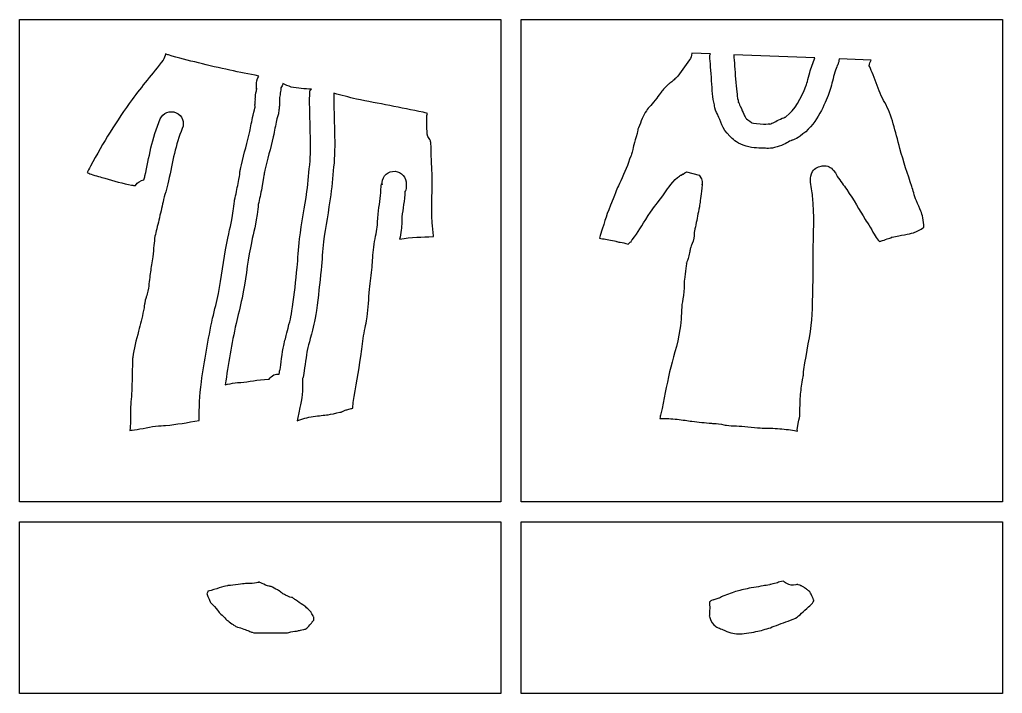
# Model space of a CAD drawing. Header units: millimetres. Extents: x -1461 to -1025, y 571 to 3922.
# Drawn here: x -1421 to -1225, y 3787.4 to 3921.9 of the extents above; entities that cross this region are included whole.
import ezdxf

# ---------------------------------------------------------------- set-up
doc = ezdxf.new("R2010")
doc.units = ezdxf.units.MM
doc.layers.add('Calque_1', color=7, linetype='CONTINUOUS')

msp = doc.modelspace()

# ---------------------------------------------------------------- linework, layer by layer
at = {"layer": 'Calque_1', "color": 5}
for points in [[(-1421.0135, 3921.90343), (-1325.0132, 3921.90343), (-1325.0132, 3825.64521), (-1421.0135, 3825.64521)], [(-1321.0134, 3921.90343), (-1225.0136, 3921.90343), (-1225.0136, 3825.64521), (-1321.0134, 3825.64521)], [(-1421.0135, 3821.64494), (-1325.0132, 3821.64494), (-1325.0132, 3787.39535), (-1421.0135, 3787.39535)], [(-1321.0134, 3821.64494), (-1225.0136, 3821.64494), (-1225.0136, 3787.39535), (-1321.0134, 3787.39535)]]:
    msp.add_lwpolyline(points, close=True, dxfattribs=at)
at = {"layer": 'Calque_1', "color": 7}
for points in [[(-1391.9383, 3915.05042), (-1391.9473, 3915.05055)], [(-1283.2445, 3915.04446), (-1286.9582, 3915.18371)], [(-1262.4088, 3914.2608), (-1278.6001, 3914.86951)], [(-1287.3851, 3913.84787), (-1289.7622, 3910.62688)], [(-1251.1782, 3913.83833), (-1257.584, 3914.07915)], [(-1368.5131, 3909.14856), (-1368.511, 3909.14858)], [(-1290.3048, 3910.0946), (-1290.3638, 3910.0522)], [(-1358.3457, 3907.20481), (-1358.3442, 3907.20451)], [(-1374.0529, 3904.39529), (-1374.0519, 3904.41179)], [(-1288.005, 3891.53994), (-1285.4547, 3890.84127), (-1285.0145, 3890.10695), (-1284.8842, 3889.60723)], [(-1284.8697, 3888.97062), (-1284.8817, 3888.90962)], [(-1288.024, 3873.28343), (-1288.014, 3873.31443), (-1288.014, 3873.31443)], [(-1376.8884, 3849.45664), (-1376.8879, 3849.45664)], [(-1379.5505, 3808.8939), (-1379.5509, 3808.8939), (-1379.5619, 3808.8919)], [(-1373.3411, 3809.59322), (-1373.3421, 3809.59322), (-1373.3421, 3809.59322), (-1373.3431, 3809.59322), (-1373.3411, 3809.59284)], [(-1373.0875, 3809.55192), (-1373.0879, 3809.55192)], [(-1371.0854, 3808.8023), (-1371.0974, 3808.8083)], [(-1272.6955, 3808.861), (-1272.7415, 3808.853)], [(-1268.7157, 3809.7757), (-1268.7045, 3809.77531)], [(-1369.8851, 3808.19302), (-1369.8855, 3808.19302)], [(-1368.6299, 3807.37087), (-1368.6304, 3807.37087)], [(-1366.6187, 3806.50576), (-1366.6357, 3806.52336)], [(-1281.5131, 3806.43092), (-1281.5461, 3806.41952)], [(-1283.4365, 3805.65252), (-1283.4365, 3805.60032)], [(-1282.3331, 3806.14668), (-1282.3521, 3806.13968)], [(-1362.4901, 3802.83737), (-1362.5031, 3802.85747)], [(-1362.4481, 3802.78017), (-1362.4581, 3802.78517)], [(-1283.4575, 3802.8154), (-1283.4575, 3802.7865)], [(-1283.4355, 3803.12294), (-1283.4455, 3803.10894)], [(-1283.3845, 3804.32287), (-1283.3845, 3804.26807)], [(-1373.2172, 3799.4646), (-1369.958, 3799.4646), (-1368.3292, 3799.4646)]]:
    msp.add_lwpolyline(points, dxfattribs=at)
for points in [[(-1277.6502, 3905.39929)], [(-1297.6821, 3900.14587), (-1297.6721, 3900.18407), (-1297.6821, 3900.14587)]]:
    msp.add_lwpolyline(points, close=True, dxfattribs=at)
for points in [[(-1391.9473, 3915.05055), (-1391.985462, 3914.607175), (-1392.146145, 3914.183141), (-1392.4114, 3913.82582)], [(-1391.3119, 3914.84474), (-1391.5215, 3914.91164), (-1391.732, 3914.97371), (-1391.9383, 3915.05042)], [(-1385.3376, 3913.27481), (-1387.3299, 3913.79416), (-1389.3699, 3914.14577), (-1391.3119, 3914.84474)], [(-1286.9582, 3915.18371), (-1286.964329, 3914.705859), (-1287.112976, 3914.240717), (-1287.3851, 3913.84787)], [(-1283.3819, 3914.56232), (-1283.353057, 3914.727389), (-1283.307006, 3914.888984), (-1283.2445, 3915.04446)], [(-1283.0057, 3909.71197), (-1283.1405, 3911.56836), (-1283.262, 3913.52118), (-1283.3819, 3914.56232)], [(-1278.6001, 3914.86951), (-1278.4585, 3913.55657), (-1278.3498, 3911.78698), (-1278.2244, 3910.05999)], [(-1263.4263, 3911.3297), (-1263.1662, 3912.29988), (-1262.8082, 3913.29079), (-1262.4088, 3914.2608)], [(-1392.4114, 3913.82582), (-1394.5142, 3911.07843), (-1396.6836, 3908.56969), (-1398.5805, 3905.95911)], [(-1379.0796, 3911.81806), (-1381.1758, 3912.25835), (-1383.2647, 3912.73524), (-1385.3376, 3913.27481)], [(-1257.8481, 3912.90867), (-1258.064, 3912.49772), (-1258.4656, 3911.27594), (-1258.7845, 3910.08662)], [(-1257.584, 3914.07915), (-1257.571508, 3913.672922), (-1257.662381, 3913.270175), (-1257.8481, 3912.90867)], [(-1251.5518, 3912.67768), (-1251.529258, 3913.090274), (-1251.400572, 3913.490059), (-1251.1782, 3913.83833)], [(-1250.1871, 3909.29236), (-1250.7361, 3910.7306), (-1251.3109, 3912.20805), (-1251.5518, 3912.67768)], [(-1373.3415, 3910.64655), (-1375.2541, 3911.03714), (-1377.1722, 3911.40174), (-1379.0796, 3911.81806)], [(-1373.7797, 3908.97327), (-1373.7697, 3909.36421), (-1373.7357, 3909.95631), (-1373.3415, 3910.64655)], [(-1289.7622, 3910.62688), (-1289.913647, 3910.42176), (-1290.09681, 3910.242081), (-1290.3048, 3910.0946)], [(-1264.1942, 3908.60171), (-1264.1082, 3908.81159), (-1263.7645, 3910.06803), (-1263.4263, 3911.3297)], [(-1373.7267, 3908.14283), (-1373.7947, 3907.79851), (-1373.7937, 3908.17763), (-1373.7797, 3908.97327)], [(-1368.94, 3908.29282), (-1368.93, 3908.01818), (-1368.93, 3907.68967), (-1369.027, 3907.21071)], [(-1368.511, 3909.14858), (-1368.595083, 3908.837413), (-1368.740985, 3908.546371), (-1368.94, 3908.29282)], [(-1366.8734, 3908.45248), (-1367.4314, 3908.65226), (-1367.9703, 3908.90557), (-1368.5131, 3909.14856)], [(-1362.7956, 3907.99204), (-1364.1638, 3908.07444), (-1365.5332, 3908.14235), (-1366.8734, 3908.45248)], [(-1291.5973, 3909.02332), (-1291.756, 3908.87909), (-1292.0312, 3908.59509), (-1292.4262, 3908.20942)], [(-1291.3094, 3909.18662), (-1291.4268, 3909.09952), (-1291.4989, 3909.07848), (-1291.5973, 3909.02332)], [(-1290.3638, 3910.0522), (-1290.4882, 3909.89341), (-1290.7281, 3909.6183), (-1291.3094, 3909.18662)], [(-1282.4466, 3904.92053), (-1282.7944, 3906.26172), (-1282.8709, 3907.85559), (-1283.0057, 3909.71197)], [(-1278.2244, 3910.05999), (-1278.0926, 3908.24561), (-1277.8683, 3906.36508), (-1277.8063, 3906.12586)], [(-1268.1469, 3902.54006), (-1266.3869, 3903.79501), (-1265.121, 3906.33794), (-1264.1942, 3908.60171)], [(-1258.7845, 3910.08662), (-1259.1033, 3908.8973), (-1259.3281, 3907.80353), (-1259.7462, 3906.78243)], [(-1248.4818, 3905.34686), (-1249.142, 3906.47276), (-1249.638, 3907.85413), (-1250.1871, 3909.29236)], [(-1373.9949, 3905.8639), (-1374.0049, 3905.9569), (-1374.0269, 3906.00222), (-1373.9949, 3906.34139)], [(-1373.9949, 3906.34139), (-1373.9389, 3906.97895), (-1373.8345, 3907.59832), (-1373.7267, 3908.14283)], [(-1369.027, 3907.21071), (-1369.102, 3906.82967), (-1369.1632, 3906.41453), (-1369.2006, 3906.06143)], [(-1363.0985, 3893.71178), (-1362.7958, 3897.00357), (-1363.3013, 3903.56048), (-1363.1475, 3907.66545)], [(-1363.1475, 3907.66545), (-1363.041411, 3907.785802), (-1362.923521, 3907.895212), (-1362.7956, 3907.99204)], [(-1358.3442, 3907.20451), (-1358.4442, 3903.70248), (-1357.9345, 3897.4243), (-1358.3162, 3893.27203)], [(-1353.8281, 3906.04674), (-1355.3407, 3906.40632), (-1356.8427, 3906.80745), (-1358.3457, 3907.20481)], [(-1292.4262, 3908.20942), (-1292.8552, 3907.7905), (-1293.2635, 3907.13298), (-1293.9579, 3906.21987)], [(-1259.7462, 3906.78243), (-1260.7261, 3904.3888), (-1262.165, 3900.90574), (-1265.3546, 3898.63151)], [(-1398.5805, 3905.95911), (-1401.6859, 3901.68539), (-1404.3577, 3897.34861), (-1406.8777, 3892.6731)], [(-1374.4715, 3902.82743), (-1374.265, 3903.73299), (-1374.0696, 3904.24277), (-1374.0529, 3904.39529)], [(-1374.0649, 3904.60868), (-1374.0759, 3904.74127), (-1374.0749, 3904.81824), (-1374.0749, 3904.8898)], [(-1374.0749, 3904.8898), (-1374.0739, 3905.0329), (-1374.0649, 3905.14363), (-1374.0569, 3905.28564)], [(-1374.0519, 3904.41179), (-1374.0619, 3904.48869), (-1374.0619, 3904.55709), (-1374.0649, 3904.60868)], [(-1374.0569, 3905.28564), (-1374.0329, 3905.63661), (-1374.0149, 3905.71899), (-1373.9949, 3905.8639)], [(-1369.2176, 3904.70131), (-1369.2276, 3904.42875), (-1369.2476, 3904.25896), (-1369.2896, 3903.87242)], [(-1369.1746, 3905.34933), (-1369.1886, 3905.0958), (-1369.2026, 3905.07505), (-1369.2176, 3904.92507)], [(-1369.2176, 3904.92507), (-1369.2176, 3904.83497), (-1369.2076, 3904.75277), (-1369.2176, 3904.70131)], [(-1369.2006, 3906.06143), (-1369.1776, 3905.94694), (-1369.1536, 3905.71148), (-1369.1746, 3905.34933)], [(-1340.5504, 3903.41021), (-1344.9626, 3904.35769), (-1349.4092, 3905.13295), (-1353.8281, 3906.04674)], [(-1293.9579, 3906.21987), (-1294.8183, 3905.08831), (-1295.6073, 3904.34337), (-1296.0099, 3903.7208)], [(-1282.1965, 3903.83739), (-1282.4517, 3904.56374), (-1282.4548, 3904.95193), (-1282.4466, 3904.92053)], [(-1277.8063, 3906.12586), (-1277.6911, 3905.68156), (-1277.6477, 3905.44704), (-1277.6502, 3905.39929)], [(-1277.6502, 3905.39929), (-1277.6692, 3905.43079), (-1277.6782, 3905.44289), (-1277.6732, 3905.42879)], [(-1277.6732, 3905.42879), (-1277.6592, 3905.38799), (-1277.6512, 3905.38029), (-1277.6502, 3905.39929)], [(-1277.6502, 3905.39929), (-1277.5982, 3905.31169), (-1277.4632, 3905.05264), (-1277.2771, 3904.62621)], [(-1277.2771, 3904.62621), (-1276.6804, 3903.25842), (-1276.4657, 3902.50815), (-1276.0302, 3902.08321)], [(-1245.4504, 3896.15983), (-1246.4002, 3899.60682), (-1247.0167, 3902.84831), (-1248.4818, 3905.34686)], [(-1392.9705, 3902.07099), (-1392.442923, 3903.28692), (-1391.029546, 3903.844959), (-1389.8136, 3903.31742)], [(-1389.8136, 3903.31742), (-1388.597676, 3902.789831), (-1388.039651, 3901.376451), (-1388.5672, 3900.16051)], [(-1375.0936, 3899.5837), (-1374.8873, 3900.50042), (-1374.7521, 3901.59635), (-1374.4715, 3902.82743)], [(-1369.2896, 3903.87242), (-1369.4108, 3902.76774), (-1369.726, 3902.08895), (-1369.8007, 3901.76144)], [(-1339.6584, 3903.18697), (-1339.9547, 3903.26977), (-1340.2575, 3903.33882), (-1340.5504, 3903.41021)], [(-1339.814, 3901.00881), (-1339.825, 3901.86537), (-1339.824, 3902.91336), (-1339.813, 3902.73894)], [(-1339.813, 3902.73894), (-1339.776375, 3902.893018), (-1339.724589, 3903.043093), (-1339.6584, 3903.18697)], [(-1296.0099, 3903.7208), (-1296.5886, 3902.82612), (-1297.0725, 3901.62176), (-1297.6114, 3900.2993)], [(-1281.6709, 3902.7062), (-1281.7019, 3902.776), (-1281.9464, 3903.12514), (-1282.1965, 3903.83739)], [(-1279.3765, 3898.64701), (-1280.9249, 3900.1579), (-1281.3076, 3901.87323), (-1281.6709, 3902.7062)], [(-1269.2632, 3902.06206), (-1268.7703, 3902.29799), (-1268.3571, 3902.41756), (-1268.303, 3902.43671)], [(-1268.303, 3902.43671), (-1268.249, 3902.45591), (-1268.371, 3902.38011), (-1268.1469, 3902.54006)], [(-1396.0138, 3890.73938), (-1395.2249, 3894.31398), (-1394.6454, 3898.20972), (-1392.9705, 3902.07099)], [(-1369.8007, 3901.76144), (-1370.0085, 3900.84953), (-1370.1429, 3899.75716), (-1370.4192, 3898.52959)], [(-1339.755, 3899.7014), (-1339.797, 3900.1422), (-1339.809, 3900.58053), (-1339.814, 3901.00881)], [(-1276.0302, 3902.08321), (-1275.9472, 3902.00181), (-1274.7083, 3901.20127), (-1275.0039, 3901.31168)], [(-1275.0039, 3901.31168), (-1274.8201, 3901.24298), (-1273.4845, 3901.05524), (-1272.6609, 3901.04142)], [(-1272.6609, 3901.04142), (-1272.0155, 3901.03062), (-1271.1715, 3901.13002), (-1271.3891, 3901.06212)], [(-1271.3891, 3901.06212), (-1270.8682, 3901.22466), (-1270.2022, 3901.61246), (-1269.2632, 3902.06206)], [(-1388.5672, 3900.16051), (-1389.9226, 3897.03568), (-1390.493, 3893.47997), (-1391.3262, 3889.70482)], [(-1376.7809, 3892.88437), (-1376.2441, 3895.24902), (-1375.5762, 3897.43999), (-1375.0936, 3899.5837)], [(-1370.4192, 3898.52959), (-1370.9537, 3896.1551), (-1371.623, 3893.96096), (-1372.1085, 3891.82199)], [(-1339.2341, 3897.94336), (-1339.903, 3898.99084), (-1339.7129, 3899.26057), (-1339.755, 3899.7014)], [(-1297.8721, 3899.17431), (-1298.0947, 3898.27813), (-1298.3583, 3897.52198), (-1298.5216, 3896.89538)], [(-1297.6814, 3900.14583), (-1297.6914, 3900.09183), (-1297.7394, 3899.70713), (-1297.8721, 3899.17431)], [(-1297.6114, 3900.2993), (-1297.6684, 3900.15867), (-1297.6774, 3900.14779), (-1297.6814, 3900.14583)], [(-1276.6774, 3896.81457), (-1278.1479, 3897.36387), (-1278.7555, 3898.04107), (-1279.3765, 3898.64701)], [(-1265.3546, 3898.63151), (-1265.8315, 3898.29149), (-1266.3559, 3898.03152), (-1266.6961, 3897.91114)], [(-1339.0806, 3897.73614), (-1339.1346, 3897.80964), (-1339.1586, 3897.82524), (-1339.2341, 3897.94336)], [(-1338.9524, 3896.63027), (-1339.0284, 3897.26605), (-1339.0514, 3897.52158), (-1339.0806, 3897.73614)], [(-1338.8994, 3893.8971), (-1338.9534, 3895.07674), (-1338.8814, 3896.037), (-1338.9524, 3896.63027)], [(-1298.5216, 3896.89538), (-1298.5736, 3896.69596), (-1298.6156, 3896.20731), (-1298.8224, 3895.47273)], [(-1272.7356, 3896.24199), (-1273.7972, 3896.25979), (-1275.1869, 3896.25779), (-1276.6774, 3896.81457)], [(-1269.9533, 3896.4797), (-1271.2809, 3896.0654), (-1272.1936, 3896.23286), (-1272.7356, 3896.24199)], [(-1267.1845, 3897.73182), (-1267.8185, 3897.42828), (-1268.7043, 3896.86948), (-1269.9533, 3896.4797)], [(-1266.6961, 3897.91114), (-1267.0364, 3897.79078), (-1267.0092, 3897.81574), (-1267.1845, 3897.73182)], [(-1299.1319, 3894.66399), (-1299.7137, 3892.90742), (-1300.2965, 3891.41408), (-1301.1189, 3889.71185)], [(-1298.8224, 3895.47273), (-1299.0026, 3894.83232), (-1299.1597, 3894.58014), (-1299.1319, 3894.66399)], [(-1243.0795, 3888.6223), (-1243.8824, 3891.07264), (-1244.7332, 3893.55702), (-1245.4504, 3896.15983)], [(-1406.8777, 3892.6731), (-1407.1877, 3892.09788), (-1407.4177, 3891.69547), (-1407.5634, 3891.38377)], [(-1377.0398, 3891.75627), (-1377.0238, 3891.82147), (-1376.9608, 3892.09352), (-1376.7809, 3892.88437)], [(-1363.7181, 3887.55815), (-1363.4578, 3889.54463), (-1363.2913, 3891.61515), (-1363.0985, 3893.71178)], [(-1358.3162, 3893.27203), (-1358.5055, 3891.21352), (-1358.6755, 3889.08256), (-1358.957, 3886.93443)], [(-1338.7568, 3891.18719), (-1338.7758, 3892.00599), (-1338.8548, 3892.90825), (-1338.8994, 3893.8971)], [(-1262.8481, 3891.59012), (-1262.4148, 3892.23846), (-1261.5528, 3892.66098), (-1260.9417, 3892.71253)], [(-1260.9417, 3892.71253), (-1259.7195, 3892.81562), (-1259.277, 3892.48964), (-1258.6612, 3891.76272)], [(-1407.5634, 3891.38377), (-1407.3225, 3891.27577), (-1407.0892, 3891.16683), (-1406.7542, 3891.05098)], [(-1406.7542, 3891.05098), (-1405.7985, 3890.72056), (-1404.7285, 3890.45213), (-1404.0314, 3890.24638)], [(-1396.2334, 3889.90274), (-1396.1654, 3890.16472), (-1396.0694, 3890.48714), (-1396.0138, 3890.73938)], [(-1377.4428, 3889.16423), (-1377.215, 3890.401), (-1377.1177, 3890.98748), (-1377.0708, 3891.29537)], [(-1377.0708, 3891.29537), (-1377.0708, 3891.48111), (-1377.0608, 3891.66749), (-1377.0608, 3891.67777)], [(-1377.0608, 3891.67777), (-1377.0508, 3891.72557), (-1377.0508, 3891.72207), (-1377.0498, 3891.72787)], [(-1377.0498, 3891.72787), (-1377.0398, 3891.75117), (-1377.0498, 3891.74817), (-1377.0398, 3891.75627)], [(-1372.2938, 3890.77916), (-1372.3548, 3890.35839), (-1372.4758, 3889.65541), (-1372.7264, 3888.29507)], [(-1372.2408, 3891.24683), (-1372.2408, 3890.99084), (-1372.2718, 3890.93277), (-1372.2938, 3890.77916)], [(-1372.1085, 3891.82199), (-1372.1975, 3891.42936), (-1372.1985, 3891.43135), (-1372.2408, 3891.24683)], [(-1348.7137, 3888.93429), (-1348.877322, 3890.249353), (-1347.944114, 3891.448148), (-1346.6291, 3891.61216)], [(-1346.6291, 3891.61216), (-1345.313837, 3891.776098), (-1344.114695, 3890.842796), (-1343.9507, 3889.52754)], [(-1338.7138, 3881.34851), (-1338.9343, 3884.82368), (-1338.6848, 3888.08655), (-1338.7568, 3891.18719)], [(-1290.2741, 3889.97208), (-1289.6167, 3890.67462), (-1289.1011, 3890.85145), (-1289.0612, 3890.87797)], [(-1289.0612, 3890.87797), (-1288.6717, 3891.13697), (-1288.5718, 3891.1938), (-1288.7574, 3891.04953)], [(-1288.931, 3890.88882), (-1288.6415, 3891.09236), (-1288.005, 3891.53994), (-1288.005, 3891.53994)], [(-1288.7574, 3891.04953), (-1288.8334, 3890.99013), (-1288.869, 3890.94392), (-1288.931, 3890.88882)], [(-1263.2852, 3889.9096), (-1263.3112, 3890.33169), (-1263.2852, 3890.9418), (-1262.8481, 3891.59012)], [(-1258.6612, 3891.76272), (-1258.063, 3891.05644), (-1257.9027, 3890.6314), (-1257.9435, 3890.56227)], [(-1404.0314, 3890.24638), (-1402.2316, 3889.71514), (-1400.42, 3889.20999), (-1398.6772, 3888.86455)], [(-1398.6772, 3888.86455), (-1398.3744, 3888.80455), (-1398.17, 3888.82375), (-1397.9248, 3888.82115)], [(-1397.9248, 3888.82115), (-1397.546124, 3889.411505), (-1396.928156, 3889.806674), (-1396.2334, 3889.90274)], [(-1391.3262, 3889.70482), (-1391.6664, 3888.16327), (-1392.1166, 3886.79796), (-1392.4171, 3885.54641)], [(-1378.1296, 3885.88433), (-1377.8893, 3887.0339), (-1377.6348, 3888.12234), (-1377.4428, 3889.16423)], [(-1348.9644, 3887.87389), (-1348.9134, 3889.20514), (-1348.7769, 3889.44143), (-1348.7137, 3888.93429)], [(-1343.9507, 3889.52754), (-1343.7604, 3887.99994), (-1344.1802, 3887.36599), (-1344.1677, 3887.68992)], [(-1301.1189, 3889.71185), (-1301.9366, 3888.0193), (-1301.8403, 3888.23703), (-1302.6676, 3886.11671)], [(-1292.9349, 3886.48546), (-1292.0689, 3887.64635), (-1291.622, 3888.53174), (-1290.2741, 3889.97208)], [(-1284.8817, 3888.90962), (-1284.9107, 3887.95465), (-1285.0722, 3887.19979), (-1285.1432, 3886.66738)], [(-1284.8842, 3889.60723), (-1284.8842, 3889.60721), (-1284.8712, 3889.50117), (-1284.8692, 3889.47339)], [(-1284.8587, 3889.30809), (-1284.8587, 3889.16398), (-1284.8797, 3889.06875), (-1284.8837, 3888.93447)], [(-1284.8837, 3888.93447), (-1284.8737, 3888.98107), (-1284.8707, 3889.01807), (-1284.8697, 3889.03472)], [(-1284.8697, 3889.03472), (-1284.8697, 3889.00942), (-1284.8707, 3889.00402), (-1284.8697, 3888.97062)], [(-1284.8692, 3889.47339), (-1284.8592, 3889.41789), (-1284.8592, 3889.39759), (-1284.8592, 3889.38039)], [(-1284.8592, 3889.38039), (-1284.8586, 3889.34599), (-1284.8584, 3889.33629), (-1284.8592, 3889.32819)], [(-1284.8592, 3889.32819), (-1284.8587, 3889.31179), (-1284.8588, 3889.31009), (-1284.8587, 3889.30809)], [(-1262.8568, 3886.61523), (-1262.9843, 3887.55531), (-1263.2068, 3888.6429), (-1263.2852, 3889.9096)], [(-1257.9435, 3890.56227), (-1257.9315, 3890.54657), (-1257.9335, 3890.55047), (-1257.9205, 3890.53337)], [(-1257.9205, 3890.53337), (-1257.2821, 3889.70145), (-1256.6532, 3888.8407), (-1256.056, 3887.97745)], [(-1372.7264, 3888.29507), (-1372.9396, 3887.13717), (-1373.1934, 3886.04779), (-1373.4136, 3885.00173)], [(-1365.1862, 3878.121), (-1364.7826, 3881.41582), (-1364.114, 3884.53689), (-1363.7181, 3887.55815)], [(-1358.957, 3886.93443), (-1359.3864, 3883.65748), (-1360.0499, 3880.54997), (-1360.4189, 3877.53759)], [(-1349.5292, 3883.0871), (-1349.3215, 3884.88868), (-1349.0192, 3886.44691), (-1348.9644, 3887.87389)], [(-1344.1677, 3887.68992), (-1344.2417, 3885.76774), (-1344.583, 3884.08601), (-1344.7615, 3882.53778)], [(-1256.056, 3887.97745), (-1254.6542, 3885.95141), (-1253.5319, 3883.90265), (-1252.3714, 3882.00624)], [(-1242.1571, 3885.72119), (-1242.6407, 3886.91352), (-1242.7941, 3887.75131), (-1243.0795, 3888.6223)], [(-1392.4171, 3885.54641), (-1392.6964, 3884.383), (-1392.9427, 3883.15872), (-1393.2351, 3881.89134)], [(-1378.3972, 3883.71857), (-1378.3082, 3884.27933), (-1378.2529, 3884.93571), (-1378.1636, 3885.67917)], [(-1378.1636, 3885.67917), (-1378.155236, 3885.748016), (-1378.143892, 3885.816467), (-1378.1296, 3885.88433)], [(-1373.4136, 3885.00173), (-1373.4836, 3884.40019), (-1373.5397, 3883.72683), (-1373.6601, 3882.96723)], [(-1302.6676, 3886.11671), (-1304.1165, 3882.40343), (-1304.0443, 3882.61009), (-1305.2163, 3878.81121)], [(-1295.6412, 3882.7844), (-1294.2646, 3884.90426), (-1294.4913, 3884.39916), (-1292.9349, 3886.48546)], [(-1285.1432, 3886.66738), (-1285.3474, 3885.13522), (-1285.3072, 3885.19436), (-1285.6331, 3883.54819)], [(-1262.6569, 3883.50069), (-1262.6979, 3884.48811), (-1262.7858, 3885.52842), (-1262.8568, 3886.61523)], [(-1241.2543, 3883.6779), (-1241.5235, 3884.28797), (-1241.8479, 3884.95915), (-1242.1571, 3885.72119)], [(-1379.6994, 3877.2585), (-1379.093, 3880.32219), (-1378.8381, 3880.93873), (-1378.3972, 3883.71857)], [(-1373.6601, 3882.96723), (-1374.1286, 3880.01394), (-1374.4143, 3879.25515), (-1374.9939, 3876.32681)], [(-1349.6785, 3880.46504), (-1349.6065, 3881.03333), (-1349.6645, 3881.91651), (-1349.5292, 3883.0871)], [(-1298.8415, 3877.95834), (-1297.5099, 3879.63902), (-1297.1074, 3880.52659), (-1295.6412, 3882.7844)], [(-1285.6331, 3883.54819), (-1285.8591, 3882.4067), (-1286.092, 3881.25534), (-1286.3364, 3880.10654)], [(-1262.6989, 3878.48239), (-1262.6659, 3881.08162), (-1262.5554, 3881.07649), (-1262.6569, 3883.50069)], [(-1240.6409, 3880.40782), (-1240.816, 3881.80539), (-1240.9452, 3882.97731), (-1241.2543, 3883.6779)], [(-1393.2351, 3881.89134), (-1393.5163, 3880.67266), (-1393.8366, 3879.60215), (-1394.0211, 3878.64038)], [(-1344.7615, 3882.53778), (-1344.8295, 3881.95051), (-1344.7615, 3881.04757), (-1344.9165, 3879.86043)], [(-1338.4668, 3878.75125), (-1338.5098, 3879.63916), (-1338.6627, 3880.54383), (-1338.7138, 3881.34851)], [(-1252.3714, 3882.00624), (-1252.1241, 3881.60209), (-1251.7601, 3881.10321), (-1251.3772, 3880.45026)], [(-1350.3901, 3876.4596), (-1350.1999, 3878.06026), (-1349.8159, 3879.38288), (-1349.6785, 3880.46504)], [(-1344.9165, 3879.86043), (-1344.9995, 3879.20724), (-1345.1134, 3878.61179), (-1345.2266, 3878.04917)], [(-1286.4811, 3879.48074), (-1286.4521, 3879.30992), (-1286.4141, 3878.95435), (-1286.5581, 3878.26066)], [(-1286.3364, 3880.10654), (-1286.3864, 3879.86995), (-1286.4334, 3879.68192), (-1286.4811, 3879.48074)], [(-1251.3772, 3880.45026), (-1250.5133, 3878.97705), (-1250.2009, 3878.27023), (-1249.5044, 3877.60082)], [(-1246.9635, 3878.44876), (-1245.18, 3878.92411), (-1243.6988, 3879.01492), (-1242.7384, 3879.35827)], [(-1242.7384, 3879.35827), (-1242.093, 3879.58906), (-1241.3785, 3879.9753), (-1240.6409, 3880.40782)], [(-1394.0211, 3878.64038), (-1394.2307, 3877.54798), (-1394.2559, 3876.14457), (-1394.4619, 3874.56207)], [(-1381.3619, 3867.22138), (-1380.7195, 3870.39852), (-1380.39, 3873.77), (-1379.6994, 3877.2585)], [(-1365.6725, 3872.42419), (-1365.4828, 3874.16817), (-1365.4348, 3876.09213), (-1365.1862, 3878.121)], [(-1360.4189, 3877.53759), (-1360.6297, 3875.81791), (-1360.6798, 3873.915), (-1360.8985, 3871.90486)], [(-1345.2266, 3878.04917), (-1342.8864, 3878.51266), (-1340.6638, 3878.48171), (-1338.6306, 3878.57782)], [(-1338.6306, 3878.57782), (-1338.5666, 3878.58182), (-1338.5272, 3878.58282), (-1338.4668, 3878.58382)], [(-1338.4668, 3878.58382), (-1338.4668, 3878.65432), (-1338.4568, 3878.67762), (-1338.4668, 3878.75125)], [(-1305.2163, 3878.81121), (-1305.2763, 3878.617), (-1305.3205, 3878.44933), (-1305.3791, 3878.25982)], [(-1305.3791, 3878.25982), (-1304.5602, 3878.13378), (-1303.7518, 3878.0262), (-1302.7943, 3877.83143)], [(-1302.7943, 3877.83143), (-1302.1651, 3877.70347), (-1301.8783, 3877.57477), (-1301.9018, 3877.57976)], [(-1301.9018, 3877.57976), (-1301.5624, 3877.50596), (-1301.418, 3877.48806), (-1301.4073, 3877.48626)], [(-1301.4073, 3877.48626), (-1301.3963, 3877.48426), (-1301.5284, 3877.50086), (-1301.2341, 3877.47826)], [(-1301.2341, 3877.47826), (-1300.7135, 3877.43806), (-1300.3574, 3877.29792), (-1299.6751, 3877.04624)], [(-1299.6751, 3877.04624), (-1299.3072, 3877.419), (-1299.076, 3877.60693), (-1299.1288, 3877.49531)], [(-1299.1288, 3877.49531), (-1299.050921, 3877.660059), (-1298.954533, 3877.815403), (-1298.8415, 3877.95834)], [(-1286.5581, 3878.26066), (-1286.7455, 3877.35835), (-1287.0267, 3876.87705), (-1287.0738, 3876.73)], [(-1262.7399, 3872.19595), (-1262.7189, 3874.26712), (-1262.7259, 3876.36318), (-1262.6989, 3878.48239)], [(-1249.5044, 3877.60082), (-1249.3129, 3877.66522), (-1249.1522, 3877.71861), (-1248.9494, 3877.78686)], [(-1248.9494, 3877.78686), (-1248.5012, 3877.93774), (-1248.0511, 3878.08962), (-1247.7066, 3878.20544)], [(-1247.7066, 3878.20544), (-1247.5344, 3878.26334), (-1247.3887, 3878.31221), (-1247.2813, 3878.34806)], [(-1247.1475, 3878.39246), (-1247.1115, 3878.40436), (-1247.2819, 3878.36386), (-1246.9635, 3878.44876)], [(-1247.2813, 3878.34806), (-1247.2273, 3878.36596), (-1247.1833, 3878.38056), (-1247.1475, 3878.39246)], [(-1374.9939, 3876.32681), (-1375.6238, 3873.14484), (-1375.9537, 3869.76579), (-1376.6605, 3866.27006)], [(-1350.7301, 3872.46708), (-1350.6071, 3873.67285), (-1350.5616, 3875.01621), (-1350.3901, 3876.4596)], [(-1287.3121, 3875.74919), (-1287.3611, 3875.50134), (-1287.4305, 3875.21821), (-1287.555, 3874.757)], [(-1287.2661, 3876.10369), (-1287.2791, 3875.97998), (-1287.2831, 3875.89657), (-1287.3121, 3875.74919)], [(-1287.0738, 3876.73), (-1287.1956, 3876.35022), (-1287.2533, 3876.1516), (-1287.2661, 3876.10369)], [(-1394.4619, 3874.56207), (-1394.6059, 3873.45567), (-1394.8035, 3872.4571), (-1394.9291, 3871.54882)], [(-1288.0076, 3873.31471), (-1288.0076, 3873.24961), (-1288.1411, 3872.39174), (-1288.2262, 3871.70344)], [(-1288.014, 3873.31443), (-1288.0136, 3873.32503), (-1288.014, 3873.31943), (-1288.024, 3873.28343)], [(-1287.555, 3874.757), (-1287.7626, 3873.98735), (-1287.9574, 3873.52427), (-1288.0076, 3873.31471)], [(-1394.9291, 3871.54882), (-1395.0635, 3870.57615), (-1395.1472, 3869.4777), (-1395.3451, 3868.2777)], [(-1366.5707, 3864.59159), (-1366.1864, 3867.1032), (-1365.9637, 3869.74728), (-1365.6725, 3872.42419)], [(-1360.8985, 3871.90486), (-1361.1809, 3869.30891), (-1361.4056, 3866.59686), (-1361.8235, 3863.86556)], [(-1351.2169, 3868.07407), (-1351.0648, 3869.58431), (-1350.8753, 3871.04511), (-1350.7301, 3872.46708)], [(-1288.2262, 3871.70344), (-1288.3252, 3870.90305), (-1288.4264, 3870.0124), (-1288.451, 3869.73457)], [(-1263.0246, 3862.00174), (-1262.8171, 3864.40439), (-1262.7658, 3869.68977), (-1262.7399, 3872.19595)], [(-1288.451, 3869.73457), (-1288.492, 3869.27503), (-1288.441, 3868.5572), (-1288.537, 3867.59723)], [(-1395.3451, 3868.2777), (-1395.4953, 3867.36631), (-1395.6525, 3866.83285), (-1395.7487, 3866.56773)], [(-1382.521, 3862.27595), (-1382.1357, 3864.03575), (-1381.6759, 3865.66805), (-1381.3619, 3867.22138)], [(-1351.6986, 3862.5943), (-1351.4955, 3864.31517), (-1351.4108, 3866.14929), (-1351.2169, 3868.07407)], [(-1288.537, 3867.59723), (-1288.6404, 3866.52334), (-1288.8436, 3865.68409), (-1288.9075, 3865.05113)], [(-1396.0778, 3865.32646), (-1396.1268, 3865.10128), (-1396.1478, 3864.59468), (-1396.3031, 3863.83559)], [(-1395.7487, 3866.56773), (-1395.8447, 3866.30262), (-1395.8683, 3866.28828), (-1396.0778, 3865.32646)], [(-1376.6605, 3866.27006), (-1377.0226, 3864.47912), (-1377.4911, 3862.82286), (-1377.8356, 3861.2497)], [(-1396.3031, 3863.83559), (-1396.6006, 3862.38025), (-1396.978, 3861.01736), (-1397.3021, 3859.71853)], [(-1367.7106, 3859.39243), (-1367.0271, 3862.13381), (-1366.9424, 3862.16223), (-1366.5707, 3864.59159)], [(-1361.8235, 3863.86556), (-1362.2133, 3861.3183), (-1362.3875, 3860.89358), (-1363.0513, 3858.23128)], [(-1288.9075, 3865.05113), (-1289.0541, 3863.60112), (-1289.0327, 3861.93331), (-1289.3168, 3860.06332)], [(-1384.7746, 3849.58938), (-1384.1707, 3853.80381), (-1383.4398, 3858.07942), (-1382.521, 3862.27595)], [(-1377.8356, 3861.2497), (-1378.7151, 3857.23306), (-1379.4216, 3853.10515), (-1380.0101, 3849.01117)], [(-1352.4257, 3858.75784), (-1352.193, 3860.29282), (-1351.8217, 3861.55097), (-1351.6986, 3862.5943)], [(-1264.5899, 3852.08452), (-1264.0649, 3855.56237), (-1263.2962, 3858.85617), (-1263.0246, 3862.00174)], [(-1397.3021, 3859.71853), (-1397.7623, 3857.87405), (-1398.237, 3856.13811), (-1398.4627, 3854.50593)], [(-1368.3426, 3856.86028), (-1368.1448, 3857.80434), (-1367.8982, 3858.64001), (-1367.7106, 3859.39243)], [(-1289.3168, 3860.06332), (-1289.7964, 3856.9069), (-1290.8248, 3854.15252), (-1291.3989, 3851.57805)], [(-1363.0513, 3858.23128), (-1363.2701, 3857.35403), (-1363.4959, 3856.57569), (-1363.6425, 3855.87586)], [(-1352.9745, 3854.63716), (-1352.7871, 3855.94129), (-1352.6435, 3857.32032), (-1352.4257, 3858.75784)], [(-1369.0811, 3852.07453), (-1368.937, 3852.94855), (-1368.6346, 3855.46694), (-1368.3426, 3856.86028)], [(-1363.6425, 3855.87586), (-1363.8109, 3855.07228), (-1364.149, 3852.47191), (-1364.3432, 3851.29371)], [(-1398.5097, 3853.53597), (-1398.5257, 3853.04774), (-1398.5357, 3852.53992), (-1398.5417, 3852.27453)], [(-1398.4627, 3854.50593), (-1398.4457, 3854.62569), (-1398.4947, 3854.02422), (-1398.5097, 3853.53597)], [(-1354.4705, 3845.46975), (-1354.0064, 3848.61309), (-1353.4031, 3851.65409), (-1352.9745, 3854.63716)], [(-1398.5417, 3852.27453), (-1398.5797, 3850.62421), (-1398.5967, 3848.9299), (-1398.6967, 3847.18492)], [(-1369.2847, 3851.10249), (-1369.1997, 3851.62137), (-1369.0973, 3851.97618), (-1369.0811, 3852.07453)], [(-1291.3989, 3851.57805), (-1292.0015, 3848.87542), (-1292.4737, 3846.05211), (-1293.1316, 3843.17702)], [(-1264.7206, 3850.74972), (-1264.6906, 3850.95233), (-1264.6926, 3851.40281), (-1264.5899, 3852.08452)], [(-1385.1963, 3841.8834), (-1385.1713, 3844.43302), (-1385.1773, 3846.7766), (-1384.7746, 3849.58938)], [(-1378.0294, 3849.38944), (-1377.2715, 3849.51237), (-1376.8824, 3849.45674), (-1376.8884, 3849.45664)], [(-1376.8879, 3849.45664), (-1375.3415, 3849.6093), (-1373.5425, 3850.04584), (-1371.435, 3850.09484)], [(-1371.435, 3850.09484), (-1371.435, 3850.09472), (-1371.262, 3850.10504), (-1371.2179, 3850.10824)], [(-1371.2179, 3850.10824), (-1370.996198, 3850.470461), (-1370.682352, 3850.767367), (-1370.3084, 3850.96865)], [(-1370.3084, 3850.96865), (-1369.980917, 3851.086999), (-1369.631602, 3851.132669), (-1369.2847, 3851.10249)], [(-1364.5675, 3850.24882), (-1364.6889, 3849.19609), (-1364.4655, 3847.63635), (-1364.8404, 3845.68629)], [(-1364.3432, 3851.29371), (-1364.4521, 3850.63336), (-1364.5625, 3850.29194), (-1364.5675, 3850.24882)], [(-1265.3082, 3846.28126), (-1265.2272, 3847.3781), (-1265.1083, 3848.46243), (-1264.965, 3849.53377)], [(-1264.965, 3849.53377), (-1264.872, 3850.22967), (-1264.7388, 3850.62656), (-1264.7206, 3850.74972)], [(-1380.0101, 3849.01117), (-1379.3776, 3849.14388), (-1378.7249, 3849.2766), (-1378.0294, 3849.38944)], [(-1398.6967, 3847.18492), (-1398.7817, 3845.70852), (-1398.9444, 3844.39875), (-1398.9184, 3843.28335)], [(-1364.8404, 3845.68629), (-1364.9374, 3845.18234), (-1365.0469, 3844.77023), (-1365.1194, 3844.43986)], [(-1265.4157, 3842.76727), (-1265.3527, 3843.75269), (-1265.4057, 3844.92888), (-1265.3082, 3846.28126)], [(-1365.1194, 3844.43986), (-1365.318, 3843.53481), (-1365.4893, 3842.66496), (-1365.6791, 3841.77853)], [(-1357.1602, 3843.50504), (-1356.8484, 3843.57584), (-1356.8437, 3843.57084), (-1356.8088, 3843.57374)], [(-1356.8088, 3843.57374), (-1356.7538, 3843.60434), (-1356.7478, 3843.60584), (-1356.6398, 3843.67194)], [(-1356.6398, 3843.67194), (-1356.464143, 3843.779585), (-1356.275358, 3843.864167), (-1356.0781, 3843.9236)], [(-1356.0781, 3843.9236), (-1355.8841, 3843.9822), (-1355.6379, 3844.06387), (-1355.3345, 3844.14788)], [(-1355.3345, 3844.14788), (-1355.0298, 3844.23228), (-1354.7958, 3844.27966), (-1354.5485, 3844.33443)], [(-1354.5485, 3844.33443), (-1354.5385, 3844.64037), (-1354.5585, 3844.88883), (-1354.4705, 3845.46975)], [(-1398.9184, 3843.28335), (-1398.8944, 3842.25627), (-1398.8874, 3841.12334), (-1399.0213, 3839.9063)], [(-1391.9307, 3840.88707), (-1389.6438, 3841.06477), (-1387.6648, 3841.47712), (-1385.1963, 3841.8834)], [(-1365.6791, 3841.77853), (-1364.6765, 3842.17801), (-1363.6266, 3842.52513), (-1362.4524, 3842.69114)], [(-1362.4524, 3842.69114), (-1361.3142, 3842.85208), (-1360.3151, 3842.90117), (-1359.4789, 3843.02394)], [(-1359.4789, 3843.02394), (-1358.9767, 3843.09764), (-1357.8478, 3843.34911), (-1357.1602, 3843.50504)], [(-1293.1316, 3843.17702), (-1293.2056, 3842.85507), (-1293.277, 3842.58074), (-1293.345, 3842.29232)], [(-1293.345, 3842.29232), (-1292.1238, 3842.30752), (-1290.9842, 3842.22892), (-1289.8589, 3842.10939)], [(-1289.8589, 3842.10939), (-1288.759, 3841.9926), (-1287.7897, 3841.81346), (-1286.9289, 3841.71923)], [(-1286.9289, 3841.71923), (-1285.6113, 3841.57502), (-1284.3116, 3841.42861), (-1283.0283, 3841.30944)], [(-1265.8776, 3840.43304), (-1265.7186, 3841.66077), (-1265.439, 3842.40563), (-1265.4157, 3842.76727)], [(-1399.0213, 3839.9063), (-1398.8683, 3839.9173), (-1398.6915, 3839.9163), (-1398.5474, 3839.9326)], [(-1398.5474, 3839.9326), (-1397.5209, 3840.05114), (-1395.3903, 3840.5316), (-1393.9099, 3840.73308)], [(-1393.9099, 3840.73308), (-1393.1069, 3840.84246), (-1392.442, 3840.84735), (-1391.9307, 3840.88707)], [(-1283.0283, 3841.30944), (-1282.7712, 3841.28554), (-1282.2883, 3841.30244), (-1281.5948, 3841.20974)], [(-1281.5948, 3841.20974), (-1280.7694, 3841.09985), (-1280.2681, 3840.9397), (-1280.0595, 3840.91622)], [(-1280.0595, 3840.91622), (-1278.8022, 3840.77466), (-1277.3685, 3840.77555), (-1275.7828, 3840.63768)], [(-1275.7828, 3840.63768), (-1274.8354, 3840.55528), (-1274.0198, 3840.43073), (-1273.325, 3840.38809)], [(-1273.325, 3840.38809), (-1272.3346, 3840.32729), (-1271.17, 3840.37169), (-1269.8441, 3840.27336)], [(-1269.8441, 3840.27336), (-1268.6591, 3840.18546), (-1267.5373, 3840.02384), (-1266.4727, 3839.87494)], [(-1266.4727, 3839.87494), (-1266.2292, 3839.84094), (-1266.1092, 3839.81144), (-1265.8996, 3839.77314)], [(-1265.8996, 3839.77314), (-1265.9096, 3839.97045), (-1265.9136, 3840.15743), (-1265.8776, 3840.43304)], [(-1379.5619, 3808.8919), (-1380.4975, 3808.75815), (-1381.73, 3808.18047), (-1383.4645, 3807.79221)], [(-1379.3826, 3808.9125), (-1379.4356, 3808.9055), (-1379.4993, 3808.9011), (-1379.5505, 3808.8939)], [(-1377.4251, 3809.12129), (-1378.1763, 3809.03049), (-1378.8157, 3808.98419), (-1379.3826, 3808.9125)], [(-1375.9786, 3809.3254), (-1376.3307, 3809.2867), (-1376.7815, 3809.1991), (-1377.4251, 3809.12129)], [(-1375.8376, 3809.3444), (-1375.8756, 3809.3414), (-1375.9366, 3809.3302), (-1375.9786, 3809.3254)], [(-1374.6221, 3809.3484), (-1375.4561, 3809.2649), (-1375.8655, 3809.3414), (-1375.8376, 3809.3444)], [(-1373.3411, 3809.59284), (-1373.4708, 3809.56194), (-1373.9703, 3809.41334), (-1374.6221, 3809.3484)], [(-1373.0879, 3809.55192), (-1373.1309, 3809.55992), (-1373.1489, 3809.56562), (-1373.3411, 3809.59322)], [(-1371.9821, 3809.02379), (-1372.4907, 3809.2145), (-1372.8583, 3809.41742), (-1373.0875, 3809.55192)], [(-1371.0044, 3808.753), (-1371.0174, 3808.724), (-1371.3512, 3808.7872), (-1371.9821, 3809.02379)], [(-1371.0974, 3808.8083), (-1371.0664, 3808.7958), (-1371.0674, 3808.7905), (-1371.0524, 3808.7814)], [(-1369.8855, 3808.19302), (-1370.463, 3808.4818), (-1370.8479, 3808.70562), (-1371.0854, 3808.8023)], [(-1371.0524, 3808.7814), (-1371.0364, 3808.7714), (-1371.0024, 3808.7578), (-1371.0044, 3808.753)], [(-1274.5678, 3808.54037), (-1276.0711, 3808.27128), (-1276.5058, 3808.20964), (-1277.8735, 3807.82051)], [(-1272.7415, 3808.853), (-1273.3715, 3808.74397), (-1273.9815, 3808.64536), (-1274.5678, 3808.54037)], [(-1271.3835, 3809.09458), (-1271.9191, 3808.97391), (-1272.3604, 3808.91716), (-1272.6955, 3808.861)], [(-1271.3305, 3809.10358), (-1271.3525, 3809.09858), (-1271.3615, 3809.09958), (-1271.3835, 3809.09458)], [(-1271.2765, 3809.11798), (-1271.3035, 3809.11198), (-1271.3025, 3809.10998), (-1271.3305, 3809.10358)], [(-1269.8833, 3809.49315), (-1270.1972, 3809.39765), (-1270.5789, 3809.28111), (-1271.2765, 3809.11798)], [(-1268.7045, 3809.77531), (-1269.255, 3809.68051), (-1269.5413, 3809.5971), (-1269.8833, 3809.49315)], [(-1267.9917, 3809.3349), (-1268.3854, 3809.56911), (-1268.5478, 3809.67416), (-1268.7157, 3809.7757)], [(-1266.2239, 3809.05895), (-1266.8267, 3808.91966), (-1267.46, 3809.01845), (-1267.9917, 3809.3349)], [(-1265.8606, 3809.15505), (-1265.9873, 3809.12125), (-1265.9426, 3809.12405), (-1266.2239, 3809.05895)], [(-1265.7242, 3809.09565), (-1265.9934, 3809.20587), (-1265.8882, 3809.16465), (-1265.8606, 3809.15505)], [(-1264.9836, 3808.80472), (-1265.0176, 3808.82182), (-1265.2795, 3808.91379), (-1265.7242, 3809.09565)], [(-1264.5077, 3808.50913), (-1264.6803, 3808.62952), (-1264.8399, 3808.73078), (-1264.9836, 3808.80472)], [(-1264.4657, 3808.48073), (-1264.4797, 3808.49093), (-1264.4937, 3808.49913), (-1264.5077, 3808.50913)], [(-1264.1071, 3808.20633), (-1264.2294, 3808.30153), (-1264.3558, 3808.4029), (-1264.4657, 3808.48073)], [(-1383.5535, 3807.52762), (-1383.5815, 3807.44192), (-1383.6395, 3807.36701), (-1383.6781, 3807.2801)], [(-1383.6781, 3807.2801), (-1383.6481, 3807.2114), (-1383.6431, 3807.206), (-1383.6011, 3807.10751)], [(-1383.6011, 3807.10751), (-1383.382, 3806.59627), (-1383.2533, 3806.20869), (-1383.1484, 3805.97268)], [(-1383.4645, 3807.79221), (-1383.4945, 3807.70521), (-1383.5365, 3807.56395), (-1383.5535, 3807.52762)], [(-1369.1549, 3807.84009), (-1369.1889, 3807.86169), (-1369.4382, 3807.96963), (-1369.8851, 3808.19302)], [(-1369.0086, 3807.64991), (-1369.188, 3807.80394), (-1369.2269, 3807.8852), (-1369.1549, 3807.84009)], [(-1368.6304, 3807.37087), (-1368.7944, 3807.47755), (-1368.919, 3807.57293), (-1369.0086, 3807.64991)], [(-1368.0165, 3807.02255), (-1368.2627, 3807.14566), (-1368.4658, 3807.26417), (-1368.6299, 3807.37087)], [(-1366.6357, 3806.52336), (-1366.7799, 3806.52736), (-1367.2535, 3806.64108), (-1368.0165, 3807.02255)], [(-1366.487, 3806.40866), (-1366.518, 3806.43266), (-1366.5972, 3806.48786), (-1366.6187, 3806.50576)], [(-1365.9857, 3806.03969), (-1366.2389, 3806.21694), (-1366.3699, 3806.31731), (-1366.487, 3806.40866)], [(-1281.5461, 3806.41952), (-1281.861, 3806.29216), (-1282.125, 3806.20062), (-1282.3331, 3806.14668)], [(-1280.7457, 3806.77096), (-1280.8865, 3806.71226), (-1281.1363, 3806.58459), (-1281.5131, 3806.43092)], [(-1277.8735, 3807.82051), (-1278.7923, 3807.5591), (-1279.7493, 3807.18653), (-1280.7457, 3806.77096)], [(-1263.689, 3807.87975), (-1263.8421, 3808.00554), (-1263.9702, 3808.10026), (-1264.1071, 3808.20633)], [(-1263.3598, 3807.60638), (-1263.4128, 3807.64908), (-1263.5097, 3807.73251), (-1263.689, 3807.87975)], [(-1262.9888, 3806.83742), (-1263.267, 3807.4018), (-1263.364, 3807.59474), (-1263.3598, 3807.60638)], [(-1262.5903, 3806.01886), (-1262.6103, 3805.88587), (-1262.6083, 3806.06456), (-1262.9888, 3806.83742)], [(-1383.1484, 3805.97268), (-1383.0301, 3805.70647), (-1382.9837, 3805.60925), (-1382.9443, 3805.52518)], [(-1382.9443, 3805.52518), (-1382.9113, 3805.50998), (-1382.6791, 3805.32505), (-1382.1505, 3804.73039)], [(-1382.1505, 3804.73039), (-1381.6544, 3804.17223), (-1381.3839, 3803.75097), (-1381.2204, 3803.56716)], [(-1364.5445, 3805.07747), (-1364.9798, 3805.36771), (-1365.4677, 3805.6771), (-1365.9857, 3806.03969)], [(-1364.0742, 3804.78446), (-1364.0112, 3804.72826), (-1364.1642, 3804.82376), (-1364.5445, 3805.07747)], [(-1363.2805, 3803.98089), (-1363.6764, 3804.37684), (-1363.9271, 3804.65799), (-1364.0742, 3804.78446)], [(-1283.2034, 3805.83184), (-1283.2264, 3805.81254), (-1283.3689, 3805.70706), (-1283.4365, 3805.65252)], [(-1283.4365, 3805.60032), (-1283.4025, 3805.18442), (-1283.3745, 3804.78953), (-1283.3845, 3804.32287)], [(-1283.0179, 3805.91144), (-1283.1359, 3805.86294), (-1283.1506, 3805.85524), (-1283.2034, 3805.83184)], [(-1283.0069, 3805.91644), (-1283.0209, 3805.91144), (-1282.9969, 3805.91844), (-1283.0179, 3805.91144)], [(-1282.7676, 3806.03065), (-1282.6538, 3806.06435), (-1282.6856, 3806.04865), (-1283.0069, 3805.91644)], [(-1282.3521, 3806.13968), (-1282.5691, 3806.08498), (-1282.5303, 3806.10178), (-1282.7676, 3806.03065)], [(-1266.2387, 3802.43717), (-1265.483, 3802.91016), (-1264.6716, 3803.72683), (-1263.6466, 3804.66546)], [(-1263.6466, 3804.66546), (-1263.3166, 3804.96772), (-1263.1147, 3805.13376), (-1263.0637, 3805.18792)], [(-1263.0637, 3805.18792), (-1262.8119, 3805.45557), (-1262.6081, 3805.89806), (-1262.5903, 3806.01886)], [(-1381.2204, 3803.56716), (-1381.0464, 3803.37168), (-1380.7485, 3803.10098), (-1380.3661, 3802.71863)], [(-1380.3661, 3802.71863), (-1379.9805, 3802.33299), (-1379.7219, 3802.04585), (-1379.5517, 3801.89698)], [(-1362.8784, 3803.58402), (-1362.9534, 3803.65402), (-1363.0805, 3803.78097), (-1363.2805, 3803.98089)], [(-1362.8664, 3803.54632), (-1362.8764, 3803.56882), (-1362.8764, 3803.56902), (-1362.8784, 3803.58402)], [(-1362.5031, 3802.85747), (-1362.6952, 3803.19364), (-1362.8134, 3803.42431), (-1362.8664, 3803.54632)], [(-1362.4581, 3802.78517), (-1362.4321, 3802.74037), (-1362.4681, 3802.79217), (-1362.4901, 3802.83737)], [(-1362.3481, 3802.62722), (-1362.3831, 3802.68432), (-1362.4151, 3802.73128), (-1362.4481, 3802.78017)], [(-1362.3481, 3802.02672), (-1362.3481, 3802.12522), (-1362.3485, 3802.26311), (-1362.3481, 3802.62722)], [(-1283.4455, 3803.10894), (-1283.4455, 3803.00664), (-1283.4555, 3802.89244), (-1283.4575, 3802.8154)], [(-1283.4575, 3802.7865), (-1283.4575, 3802.7845), (-1283.4475, 3802.7493), (-1283.3855, 3802.56379)], [(-1283.3845, 3804.26807), (-1283.3945, 3803.9909), (-1283.4155, 3803.57586), (-1283.4355, 3803.12294)], [(-1283.3855, 3802.56379), (-1283.0825, 3801.69828), (-1282.7343, 3801.15426), (-1282.246, 3800.78198)], [(-1267.7254, 3801.84082), (-1267.1249, 3802.06542), (-1266.2438, 3802.43399), (-1266.2387, 3802.43717)], [(-1379.5517, 3801.89698), (-1379.8377, 3802.14723), (-1378.0752, 3800.87935), (-1378.3368, 3801.02468)], [(-1378.3368, 3801.02468), (-1377.8939, 3800.77858), (-1377.7757, 3800.71366), (-1377.5725, 3800.60143)], [(-1377.5725, 3800.60143), (-1377.057, 3800.53683), (-1376.8081, 3800.42143), (-1376.3318, 3800.24281)], [(-1364.7211, 3800.09093), (-1363.476, 3800.4022), (-1364.4866, 3799.89831), (-1363.4385, 3800.64698)], [(-1363.4385, 3800.64698), (-1363.8979, 3800.31881), (-1363.3605, 3800.75818), (-1363.1057, 3801.07486)], [(-1363.1057, 3801.07486), (-1362.9783, 3801.23319), (-1362.8534, 3801.39428), (-1362.7522, 3801.52548)], [(-1362.7522, 3801.52548), (-1362.6511, 3801.65664), (-1362.6922, 3801.62418), (-1362.469, 3801.88514)], [(-1362.469, 3801.88514), (-1362.395, 3801.97174), (-1362.404, 3801.96094), (-1362.3481, 3802.02672)], [(-1282.246, 3800.78198), (-1282.4509, 3800.93823), (-1282.0349, 3800.66618), (-1281.6951, 3800.50499)], [(-1281.6951, 3800.50499), (-1281.3554, 3800.34379), (-1280.9915, 3800.18652), (-1280.8337, 3800.11948)], [(-1274.1504, 3799.71848), (-1273.2842, 3799.90179), (-1272.1169, 3800.21865), (-1271.2854, 3800.50912)], [(-1271.2854, 3800.50912), (-1270.784, 3800.68429), (-1270.232, 3800.9082), (-1269.6147, 3801.13906)], [(-1269.6147, 3801.13906), (-1268.9752, 3801.3782), (-1268.3445, 3801.60926), (-1267.7254, 3801.84082)], [(-1376.3318, 3800.24281), (-1375.8837, 3800.07477), (-1375.5649, 3799.95033), (-1375.3205, 3799.84955)], [(-1375.3205, 3799.84955), (-1375.1668, 3799.78625), (-1375.0673, 3799.75535), (-1374.9127, 3799.67696)], [(-1374.9127, 3799.67696), (-1374.8137, 3799.64886), (-1374.771, 3799.63836), (-1374.6528, 3799.60456)], [(-1374.6528, 3799.60456), (-1374.3464, 3799.51696), (-1374.2008, 3799.47716), (-1374.1257, 3799.4521)], [(-1374.1257, 3799.4521), (-1373.9519, 3799.4521), (-1373.733, 3799.4646), (-1373.2172, 3799.4646)], [(-1368.3292, 3799.4646), (-1367.8203, 3799.4646), (-1367.6097, 3799.4566), (-1367.6956, 3799.446)], [(-1367.6956, 3799.446), (-1367.8354, 3799.4284), (-1367.5891, 3799.5202), (-1366.937, 3799.65064)], [(-1366.937, 3799.65064), (-1366.3225, 3799.77353), (-1365.8518, 3799.82097), (-1365.5407, 3799.8832)], [(-1365.5407, 3799.8832), (-1365.3762, 3799.9161), (-1365.1054, 3799.99487), (-1364.7211, 3800.09093)], [(-1280.8337, 3800.11948), (-1279.6172, 3799.60289), (-1278.6567, 3799.28836), (-1277.6964, 3799.26579)], [(-1277.6964, 3799.26579), (-1276.8216, 3799.24529), (-1275.3022, 3799.47473), (-1274.1504, 3799.71848)]]:
    msp.add_open_spline(points, degree=3, dxfattribs=at)

doc.saveas('drawing.dxf')
